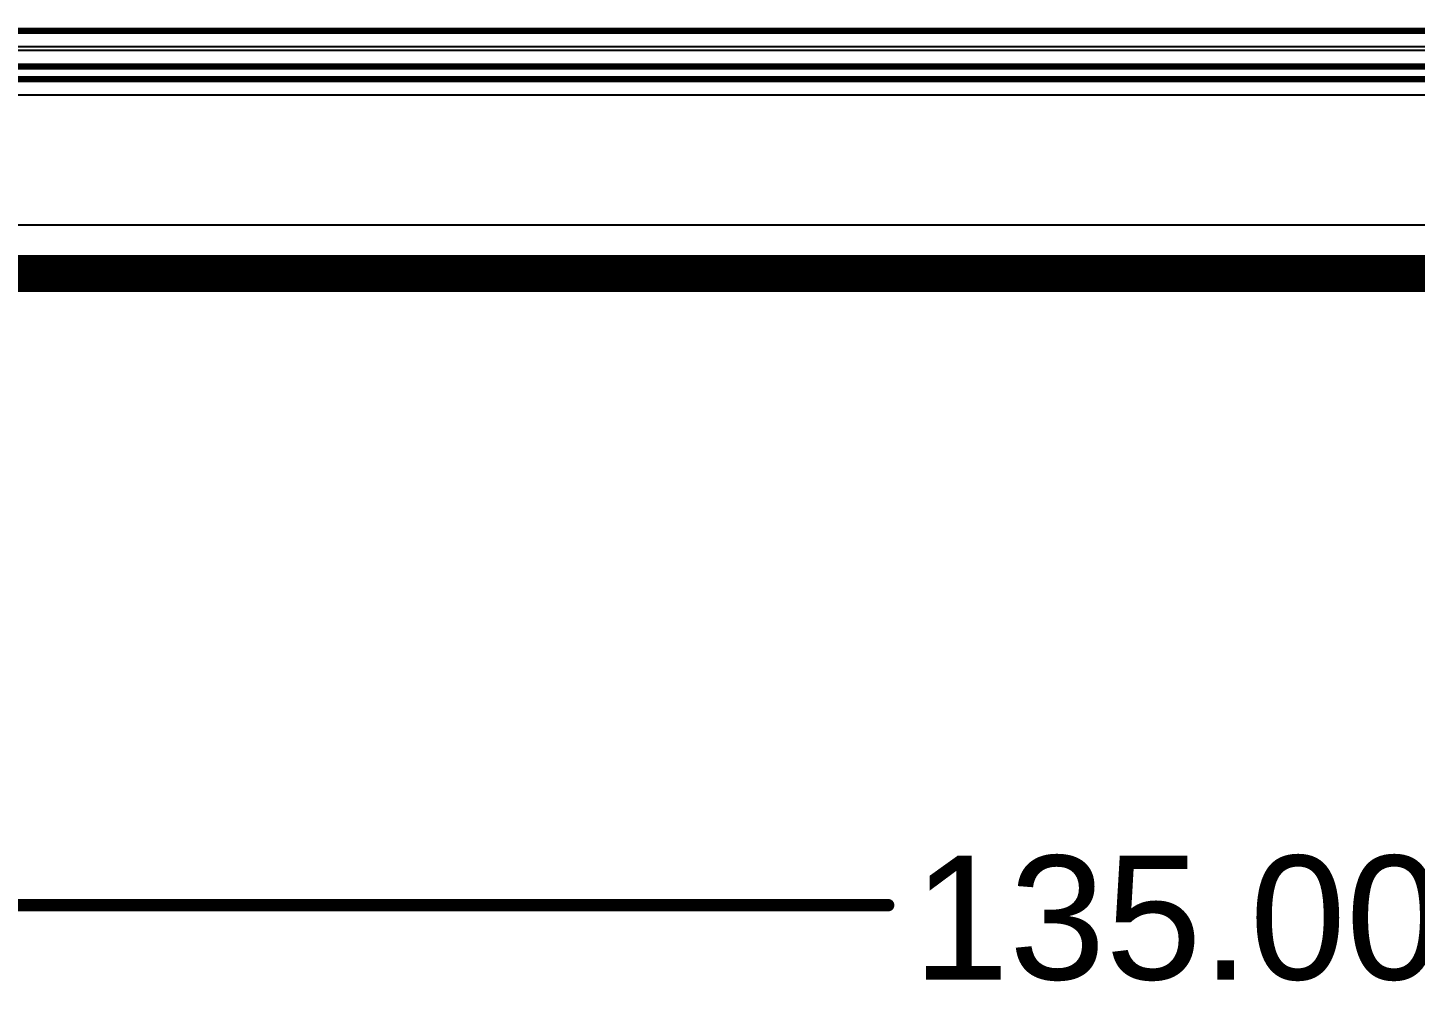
# Model space of a CAD drawing. Header units: millimetres. Extents: x -0.36 to 5.33, y -0.63 to 3.45.
# Drawn here: x 1.556 to 2.676, y -0.63 to 0.139 of the extents above; entities that cross this region are included whole.
import ezdxf

# ---------------------------------------------------------------- set-up
doc = ezdxf.new("R2010")
doc.units = ezdxf.units.MM
doc.header["$MEASUREMENT"] = 0
for name, color, linetype in [('BottomLayer', 5, 'Continuous'), ('Mechanical1', 6, 'Continuous'), ('Mechanical2', 216, 'Continuous'), ('TopLayer', 1, 'Continuous'), ('TopOverlay', 2, 'Continuous')]:
    doc.layers.add(name, color=color, linetype=linetype)
doc.styles.add('Arial', font='', dxfattribs={"height": 0.2})
doc.styles.get('Arial').set_extended_font_data('Arial')

# ---------------------------------------------------------------- blocks, each defined once
blk = doc.blocks.new('1_1376430_8_1')
at = {"layer": 'TopOverlay', "const_width": 0.005}
blk.add_lwpolyline([(-2.2185, -0.7415), (2.2185, -0.7415)], dxfattribs=at)
blk.add_lwpolyline([(-2.2185, -0.7415), (2.2185, -0.7415)], dxfattribs=at)

msp = doc.modelspace()

# ---------------------------------------------------------------- linework, layer by layer
at = {"layer": 'BottomLayer'}
for p, q in [((0.6553, 0.1241), (4.0968, 0.1241)), ((5.275, -0.02), (0.041, -0.02))]:
    msp.add_line(p, q, dxfattribs=at)
at = {"layer": 'BottomLayer', "const_width": 0.005}
msp.add_lwpolyline([(0.6553, 0.1368), (4.0968, 0.1368)], dxfattribs=at)
at = {"layer": 'Mechanical1', "const_width": 0.01}
msp.add_lwpolyline([(0, -0.569), (2.2509, -0.569)], dxfattribs=at)
at = {"layer": 'Mechanical1', "const_width": 0.005}
msp.add_lwpolyline([(2.2484, -0.569, 1), (2.2534, -0.569, 1)], format="xyb", close=True, dxfattribs=at)
at = {"layer": 'Mechanical2', "const_width": 0.03}
msp.add_lwpolyline([(0, -0.059), (5.315, -0.059)], dxfattribs=at)
at = {"layer": 'TopLayer'}
for p, q in [((3.7873, 0.1209), (1.1943, 0.1209)), ((0.4589, 0.0851), (3.7926, 0.0851)), ((5.276, -0.02), (0.041, -0.02))]:
    msp.add_line(p, q, dxfattribs=at)
at = {"layer": 'TopLayer', "const_width": 0.005}
for points in [[(0.4632, 0.1081), (3.7926, 0.1081)], [(0.4589, 0.0978), (3.7926, 0.0978)]]:
    msp.add_lwpolyline(points, dxfattribs=at)

# ---------------------------------------------------------------- block references
msp.add_blockref('1_1376430_8_1', (2.6589, 0.6928))

# ---------------------------------------------------------------- texts
at = {"layer": 'Mechanical1', "style": 'Arial'}
msp.add_text('135.00mm', height=0.1, dxfattribs=at).set_placement((2.2709, -0.629))

doc.saveas('drawing.dxf')
